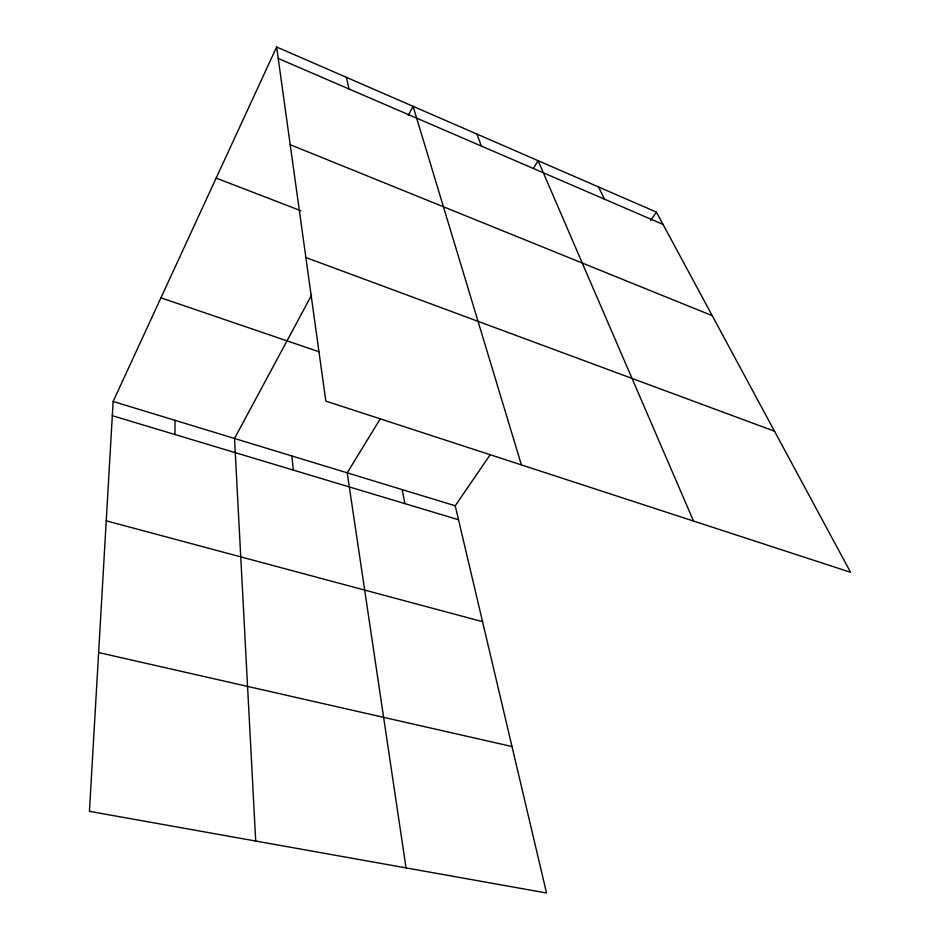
<?xml version="1.0" encoding="UTF-8"?>
<svg xmlns="http://www.w3.org/2000/svg" width="940" height="940" viewBox="0 0 940 940"><rect width="100%" height="100%" fill="white"/><g stroke="black" fill="none" stroke-linecap="round" stroke-linejoin="round"><path stroke-width="1.41" d="M174.969 434.538L174.969 420.321M276.63 47L325.828 401.098L850.559 572.284L656.402 212.111L276.63 47L113.141 401.462L89.441 811.337L546.539 893L455.23 505.779L490.104 454.866M311.539 295.231L234.518 438.475L255.704 841.042M408.265 115.326L413.095 106.326L521.406 464.901M380.007 419.228L347.224 472.844L406.033 867.902M533.52 168.189L538.115 160.681L693.544 521.066M650.656 220.489L656.402 212.111M98.63 652.548L512.006 746.536M106.244 520.831L482.561 621.669M112.318 415.703L458.52 519.75M113.141 401.462L455.23 505.779M160.951 297.816L318.778 351.713M305.876 257.525L774.513 431.225M216.153 178.107L300.882 210.748M290.202 144.69L712.226 315.676M278.216 58.445L663.029 224.413M598.51 186.942L604.467 199.151M476.944 134.091L481.374 146.064M346.39 77.327L349.01 88.971M402.203 489.611L404.917 503.64M291.894 455.971L293.339 470.106"/></g></svg>
